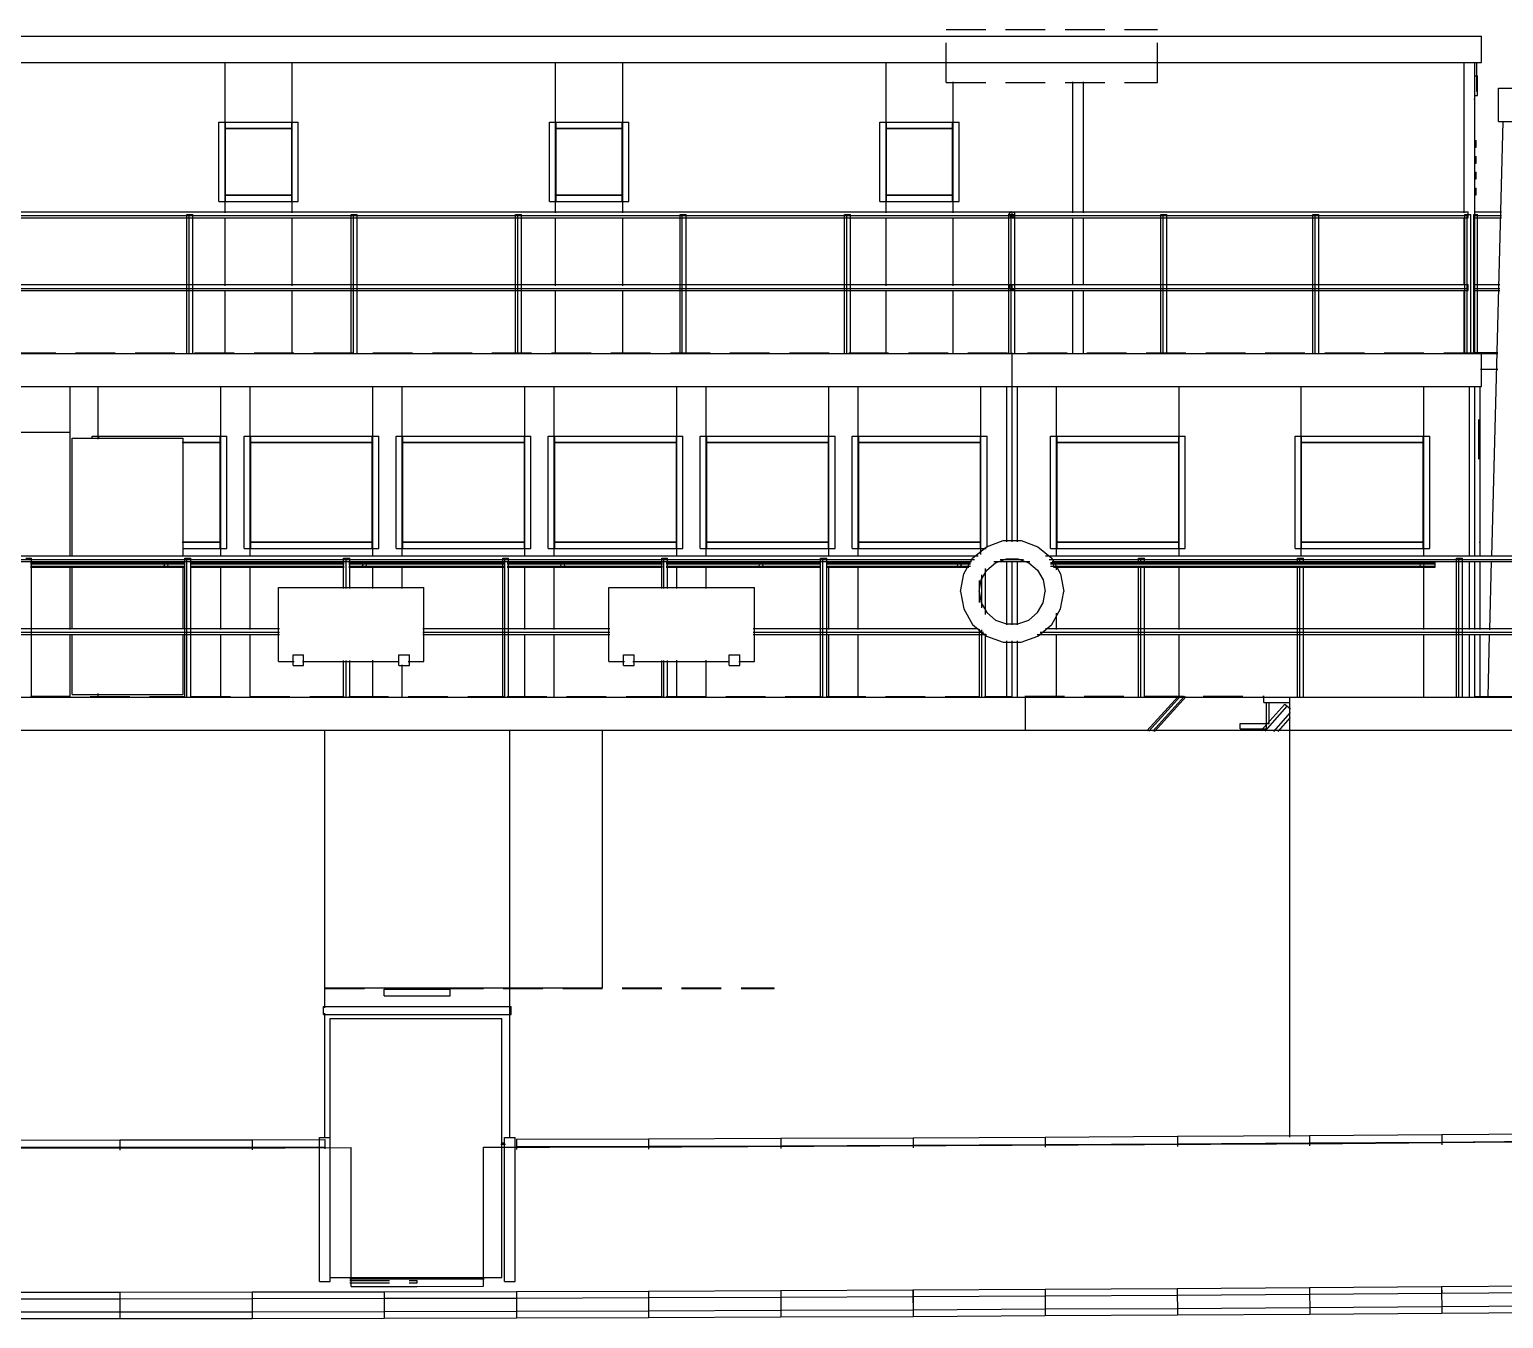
# Model space of a CAD drawing. Extents: x 5 to 836, y 5 to 589.
# Drawn here: x 235.2 to 346.7, y 106 to 203.5 of the extents above; entities that cross this region are included whole.
import ezdxf

# ---------------------------------------------------------------- set-up
doc = ezdxf.new("R2010")
doc.units = 0
doc.linetypes.add('DASHED', pattern=[4.5, 3, -1.5])
for name, color, linetype in [('DETAIL', 8, 'CONTINUOUS'), ('MARKING', 4, 'DASHED'), ('OUTLINE', 7, 'CONTINUOUS')]:
    doc.layers.add(name, color=color, linetype=linetype)

msp = doc.modelspace()

# ---------------------------------------------------------------- linework, layer by layer
at = {"layer": 'DETAIL'}
for p, q in [((173.3, 203), (345, 203)), ((345, 201), (345, 203)), ((173.3, 201), (345, 201)), ((249.96, 189.62), (249.96, 201)), ((255.04, 189.62), (255.04, 201)), ((274.96, 189.62), (274.96, 201)), ((280.04, 189.62), (280.04, 201)), ((299.96, 189.62), (299.96, 201)), ((343.7, 189.62), (343.7, 201)), ((344.5, 178.93), (344.5, 201)), ((305.04, 189.62), (305.04, 199.53)), ((314.1, 189.62), (314.1, 199.53)), ((314.9, 189.62), (314.9, 199.53)), ((346.3, 199.05), (364.7, 199.05)), ((344.43, 198.24), (344.5, 198.24)), ((249.5, 196.5), (255.5, 196.5)), ((249.5, 190.5), (249.5, 196.5)), ((250, 190.5), (250, 196.5)), ((255, 190.5), (255, 196.5)), ((255.5, 190.5), (255.5, 196.5)), ((274.5, 196.5), (280.5, 196.5)), ((274.5, 190.5), (274.5, 196.5)), ((275, 190.5), (275, 196.5)), ((280, 190.5), (280, 196.5)), ((280.5, 190.5), (280.5, 196.5)), ((299.5, 196.5), (305.5, 196.5)), ((299.5, 190.5), (299.5, 196.5)), ((300, 190.5), (300, 196.5)), ((305, 190.5), (305, 196.5)), ((305.5, 190.5), (305.5, 196.5)), ((346.3, 196.55), (364.7, 196.55)), ((249.96, 196.04), (255.04, 196.04)), ((250, 196), (255, 196)), ((274.96, 196.04), (280.04, 196.04)), ((275, 196), (280, 196)), ((299.96, 196.04), (305.04, 196.04)), ((300, 196), (305, 196)), ((249.96, 190.96), (255.04, 190.96)), ((250, 191), (255, 191)), ((274.96, 190.96), (280.04, 190.96)), ((275, 191), (280, 191)), ((299.96, 190.96), (305.04, 190.96)), ((300, 191), (305, 191)), ((210, 189.7), (344, 189.7)), ((249.5, 190.5), (255.5, 190.5)), ((274.5, 190.5), (280.5, 190.5)), ((299.5, 190.5), (305.5, 190.5)), ((309.25, 189.5), (309.42, 189.74)), ((309.42, 189.74), (309.7, 189.65)), ((309.5, 189.25), (309.5, 189.7)), ((309.7, 179), (309.7, 189.65)), ((344, 189.25), (344, 189.7)), ((344.5, 189.7), (346.52, 189.7)), ((210, 189.42), (309.36, 189.42)), ((210, 189.25), (309.36, 189.25)), ((247.06, 189.5), (247.51, 189.5)), ((247.06, 179), (247.06, 189.5)), ((247.24, 179), (247.24, 189.5)), ((247.51, 179), (247.51, 189.5)), ((249.96, 184.11), (249.96, 189.28)), ((255.04, 184.11), (255.04, 189.28)), ((259.5, 189.5), (259.95, 189.5)), ((259.5, 179), (259.5, 189.5)), ((259.67, 179), (259.67, 189.5)), ((259.95, 179), (259.95, 189.5)), ((271.94, 189.5), (272.39, 189.5)), ((271.94, 179), (271.94, 189.5)), ((272.11, 179), (272.11, 189.5)), ((272.39, 179), (272.39, 189.5)), ((274.96, 184.11), (274.96, 189.28)), ((280.04, 184.11), (280.04, 189.28)), ((284.38, 189.5), (284.83, 189.5)), ((284.38, 179), (284.38, 189.5)), ((284.55, 179), (284.55, 189.5)), ((284.83, 179), (284.83, 189.5)), ((296.81, 189.5), (297.26, 189.5)), ((296.81, 179), (296.81, 189.5)), ((296.99, 179), (296.99, 189.5)), ((297.26, 179), (297.26, 189.5)), ((299.96, 184.11), (299.96, 189.28)), ((305.04, 184.11), (305.04, 189.28)), ((309.25, 189.5), (309.7, 189.5)), ((309.25, 179), (309.25, 189.5)), ((309.25, 189.5), (309.42, 189.26)), ((309.42, 179), (309.42, 189.5)), ((309.42, 189.26), (309.7, 189.35)), ((309.5, 189.42), (344, 189.42)), ((309.5, 189.25), (344, 189.25)), ((314.1, 184.17), (314.1, 189.27)), ((314.9, 184.17), (314.9, 189.27)), ((320.75, 189.5), (321.2, 189.5)), ((320.75, 179), (320.75, 189.5)), ((320.92, 179), (320.92, 189.5)), ((321.2, 179), (321.2, 189.5)), ((332.25, 189.5), (332.7, 189.5)), ((332.25, 179), (332.25, 189.5)), ((332.42, 179), (332.42, 189.5)), ((332.7, 179), (332.7, 189.5)), ((343.7, 184.17), (343.7, 189.27)), ((343.75, 189.5), (344.2, 189.5)), ((343.75, 179), (343.75, 189.5)), ((343.92, 179), (343.92, 189.5)), ((344.2, 179), (344.2, 189.5)), ((344.42, 179), (344.42, 189.5)), ((344.42, 189.5), (344.7, 189.5)), ((344.5, 189.42), (346.52, 189.42)), ((344.5, 189.25), (346.52, 189.25)), ((344.7, 179), (344.7, 189.5)), ((212.31, 184.2), (309.36, 184.2)), ((309.25, 184), (309.42, 184.24)), ((309.25, 184), (309.42, 183.76)), ((309.42, 184.24), (309.7, 184.15)), ((309.5, 183.75), (309.5, 184.2)), ((309.5, 184.2), (344, 184.2)), ((344, 183.75), (344, 184.2)), ((344.5, 184.2), (346.38, 184.2)), ((212.52, 183.92), (309.36, 183.92)), ((212.73, 183.75), (309.36, 183.75)), ((249.96, 179), (249.96, 183.76)), ((255.04, 179), (255.04, 183.76)), ((274.96, 179), (274.96, 183.76)), ((280.04, 179), (280.04, 183.76)), ((299.96, 179), (299.96, 183.76)), ((305.04, 179), (305.04, 183.76)), ((309.42, 183.76), (309.7, 183.85)), ((309.5, 183.92), (344, 183.92)), ((309.5, 183.75), (344, 183.75)), ((314.1, 179), (314.1, 183.75)), ((314.9, 179), (314.9, 183.75)), ((343.7, 179), (343.7, 183.75)), ((344.5, 183.92), (346.38, 183.92)), ((344.5, 183.75), (346.38, 183.75)), ((216.13, 179), (346.24, 179)), ((309.5, 164.75), (309.5, 179)), ((345, 176.5), (345, 179)), ((344.92, 177.8), (346.24, 177.8)), ((218.02, 176.5), (345, 176.5)), ((238.24, 163.63), (238.24, 176.5)), ((240.36, 172.51), (240.36, 176.5)), ((249.64, 163.63), (249.64, 176.5)), ((251.86, 163.63), (251.86, 176.5)), ((261.14, 163.63), (261.14, 176.5)), ((263.36, 163.63), (263.36, 176.5)), ((272.64, 163.63), (272.64, 176.5)), ((274.86, 163.63), (274.86, 176.5)), ((284.14, 163.63), (284.14, 176.5)), ((286.36, 163.63), (286.36, 176.5)), ((295.64, 163.63), (295.64, 176.5)), ((297.86, 163.63), (297.86, 176.5)), ((307.14, 163.8), (307.14, 176.5)), ((309.1, 164.75), (309.1, 176.5)), ((309.9, 164.75), (309.9, 176.5)), ((312.86, 163.63), (312.86, 176.5)), ((322.14, 163.63), (322.14, 176.5)), ((331.36, 163.63), (331.36, 176.5)), ((340.64, 163.63), (340.64, 176.5)), ((344.1, 163.63), (344.1, 176.5)), ((344.5, 163.63), (344.5, 176.5)), ((344.9, 163.63), (344.9, 176.5)), ((229.76, 173.04), (238.24, 173.04)), ((344.83, 173.04), (344.9, 173.04)), ((238.4, 163.67), (238.4, 172.6)), ((238.4, 172.6), (246.8, 172.6)), ((239.9, 172.75), (250.1, 172.75)), ((239.9, 172.54), (239.9, 172.75)), ((240.4, 172.54), (240.4, 172.75)), ((246.71, 172.29), (249.64, 172.29)), ((246.74, 172.25), (249.6, 172.25)), ((246.8, 163.67), (246.8, 172.6)), ((249.6, 164.25), (249.6, 172.75)), ((250.1, 164.25), (250.1, 172.75)), ((251.4, 172.75), (261.6, 172.75)), ((251.4, 164.25), (251.4, 172.75)), ((251.86, 172.29), (261.14, 172.29)), ((251.9, 164.25), (251.9, 172.75)), ((251.9, 172.25), (261.1, 172.25)), ((261.1, 164.25), (261.1, 172.75)), ((261.6, 164.25), (261.6, 172.75)), ((262.9, 172.75), (273.1, 172.75)), ((262.9, 164.25), (262.9, 172.75)), ((263.36, 172.29), (272.64, 172.29)), ((263.4, 164.25), (263.4, 172.75)), ((263.4, 172.25), (272.6, 172.25)), ((272.6, 164.25), (272.6, 172.75)), ((273.1, 164.25), (273.1, 172.75)), ((274.4, 172.75), (284.6, 172.75)), ((274.4, 164.25), (274.4, 172.75)), ((274.86, 172.29), (284.14, 172.29)), ((274.9, 164.25), (274.9, 172.75)), ((274.9, 172.25), (284.1, 172.25)), ((284.1, 164.25), (284.1, 172.75)), ((284.6, 164.25), (284.6, 172.75)), ((285.9, 172.75), (296.1, 172.75)), ((285.9, 164.25), (285.9, 172.75)), ((286.36, 172.29), (295.64, 172.29)), ((286.4, 164.25), (286.4, 172.75)), ((286.4, 172.25), (295.6, 172.25)), ((295.6, 164.25), (295.6, 172.75)), ((296.1, 164.25), (296.1, 172.75)), ((297.4, 172.75), (307.6, 172.75)), ((297.4, 164.25), (297.4, 172.75)), ((297.86, 172.29), (307.14, 172.29)), ((297.9, 164.25), (297.9, 172.75)), ((297.9, 172.25), (307.1, 172.25)), ((307.1, 164.25), (307.1, 172.75)), ((307.6, 164.32), (307.6, 172.75)), ((312.4, 172.75), (322.6, 172.75)), ((312.4, 164.25), (312.4, 172.75)), ((312.86, 172.29), (322.14, 172.29)), ((312.9, 164.25), (312.9, 172.75)), ((312.9, 172.25), (322.1, 172.25)), ((322.1, 164.25), (322.1, 172.75)), ((322.6, 164.25), (322.6, 172.75)), ((330.9, 172.75), (341.1, 172.75)), ((330.9, 164.25), (330.9, 172.75)), ((331.36, 172.29), (340.64, 172.29)), ((331.4, 164.25), (331.4, 172.75)), ((331.4, 172.25), (340.6, 172.25)), ((340.6, 164.25), (340.6, 172.75)), ((341.1, 164.25), (341.1, 172.75)), ((344.83, 172.29), (344.9, 172.29)), ((246.71, 164.71), (249.64, 164.71)), ((246.74, 164.75), (249.6, 164.75)), ((246.74, 164.25), (250.1, 164.25)), ((251.4, 164.25), (261.6, 164.25)), ((251.86, 164.71), (261.14, 164.71)), ((251.9, 164.75), (261.1, 164.75)), ((262.9, 164.25), (273.1, 164.25)), ((263.36, 164.71), (272.64, 164.71)), ((263.4, 164.75), (272.6, 164.75)), ((274.4, 164.25), (284.6, 164.25)), ((274.86, 164.71), (284.14, 164.71)), ((274.9, 164.75), (284.1, 164.75)), ((285.9, 164.25), (296.1, 164.25)), ((286.36, 164.71), (295.64, 164.71)), ((286.4, 164.75), (295.6, 164.75)), ((297.4, 164.25), (307.54, 164.25)), ((297.86, 164.71), (307.14, 164.71)), ((297.9, 164.75), (307.1, 164.75)), ((312.4, 164.25), (322.6, 164.25)), ((312.86, 164.71), (322.14, 164.71)), ((312.9, 164.75), (322.1, 164.75)), ((330.9, 164.25), (341.1, 164.25)), ((331.36, 164.71), (340.64, 164.71)), ((331.4, 164.75), (340.6, 164.75)), ((344.83, 164.71), (344.9, 164.71)), ((175, 163.7), (306.92, 163.7)), ((175, 163.42), (306.64, 163.42)), ((175, 163.25), (306.43, 163.25)), ((234.88, 163.5), (235.33, 163.5)), ((235.25, 163.18), (246.93, 163.18)), ((235.25, 163.09), (246.93, 163.09)), ((235.25, 162.91), (246.93, 162.91)), ((235.25, 162.82), (246.93, 162.82)), ((235.33, 153), (235.33, 163.5)), ((238.24, 158.11), (238.24, 162.86)), ((238.4, 158.15), (238.4, 162.9)), ((245.34, 163), (245.42, 163.14)), ((245.34, 163), (245.42, 162.86)), ((245.42, 163.14), (245.58, 163.14)), ((245.42, 162.86), (245.58, 162.86)), ((245.58, 163.14), (245.66, 163)), ((245.58, 162.86), (245.66, 163)), ((246.8, 158.15), (246.8, 162.9)), ((246.91, 163.5), (247.36, 163.5)), ((246.91, 153), (246.91, 163.5)), ((247.08, 153), (247.08, 163.5)), ((247.35, 163.18), (258.97, 163.18)), ((247.35, 163.09), (258.97, 163.09)), ((247.35, 162.91), (258.97, 162.91)), ((247.35, 162.82), (258.97, 162.82)), ((247.36, 153), (247.36, 163.5)), ((249.64, 158.11), (249.64, 162.9)), ((251.86, 158.11), (251.86, 162.9)), ((258.93, 163.5), (259.39, 163.5)), ((258.93, 161.21), (258.93, 163.5)), ((259.11, 161.21), (259.11, 163.5)), ((259.32, 163.18), (271.08, 163.18)), ((259.32, 163.09), (271.08, 163.09)), ((259.32, 162.91), (271.08, 162.91)), ((259.32, 162.82), (271.08, 162.82)), ((259.39, 161.21), (259.39, 163.5)), ((260.34, 163), (260.42, 163.14)), ((260.34, 163), (260.42, 162.86)), ((260.42, 163.14), (260.58, 163.14)), ((260.42, 162.86), (260.58, 162.86)), ((260.58, 163.14), (260.66, 163)), ((260.58, 162.86), (260.66, 163)), ((261.14, 161.22), (261.14, 162.9)), ((263.36, 161.22), (263.36, 162.9)), ((270.96, 163.5), (271.41, 163.5)), ((270.96, 153), (270.96, 163.5)), ((271.13, 153), (271.13, 163.5)), ((271.29, 163.18), (283.05, 163.18)), ((271.29, 163.09), (283.05, 163.09)), ((271.29, 162.91), (283.05, 162.91)), ((271.29, 162.82), (283.05, 162.82)), ((271.41, 153), (271.41, 163.5)), ((272.64, 158.11), (272.64, 162.9)), ((274.86, 158.11), (274.86, 162.9)), ((275.34, 163), (275.42, 163.14)), ((275.34, 163), (275.42, 162.86)), ((275.42, 163.14), (275.58, 163.14)), ((275.42, 162.86), (275.58, 162.86)), ((275.58, 163.14), (275.66, 163)), ((275.58, 162.86), (275.66, 163)), ((282.99, 163.5), (283.44, 163.5)), ((282.99, 161.21), (282.99, 163.5)), ((283.16, 161.21), (283.16, 163.5)), ((283.33, 163.18), (295.02, 163.18)), ((283.33, 163.09), (295.02, 163.09)), ((283.33, 162.91), (295.02, 162.91)), ((283.33, 162.82), (295.02, 162.82)), ((283.44, 161.21), (283.44, 163.5)), ((284.14, 161.22), (284.14, 162.9)), ((286.36, 161.22), (286.36, 162.9)), ((290.34, 163), (290.42, 163.14)), ((290.34, 163), (290.42, 162.86)), ((290.42, 163.14), (290.58, 163.14)), ((290.42, 162.86), (290.58, 162.86)), ((290.58, 163.14), (290.66, 163)), ((290.58, 162.86), (290.66, 163)), ((295.01, 163.5), (295.47, 163.5)), ((295.01, 153), (295.01, 163.5)), ((295.19, 153), (295.19, 163.5)), ((295.44, 163.18), (306.36, 163.18)), ((295.44, 163.09), (306.36, 163.09)), ((295.44, 162.91), (306.36, 162.91)), ((295.44, 162.82), (306.22, 162.82)), ((295.47, 153), (295.47, 163.5)), ((295.64, 158.11), (295.64, 162.9)), ((297.86, 158.11), (297.86, 162.9)), ((305.34, 163), (305.42, 163.14)), ((305.34, 163), (305.42, 162.86)), ((305.42, 163.14), (305.58, 163.14)), ((305.42, 162.86), (305.58, 162.86)), ((305.58, 163.14), (305.66, 163)), ((305.58, 162.86), (305.66, 163)), ((308.11, 163.25), (310.84, 163.25)), ((308.6, 163.42), (310.35, 163.42)), ((309.1, 158.46), (309.1, 163.28)), ((309.5, 158.46), (309.5, 163.28)), ((309.9, 158.46), (309.9, 163.28)), ((312.03, 163.7), (403.5, 163.7)), ((312.31, 163.42), (403.5, 163.42)), ((312.41, 163.18), (341.5, 163.18)), ((312.41, 163.09), (341.5, 163.09)), ((312.41, 162.91), (341.5, 162.91)), ((312.42, 163.14), (312.58, 163.14)), ((312.52, 163.25), (403.5, 163.25)), ((312.58, 163.14), (312.66, 163)), ((312.61, 162.91), (312.66, 163)), ((312.62, 162.82), (341.5, 162.82)), ((312.86, 162.62), (312.86, 162.9)), ((319.07, 163.5), (319.52, 163.5)), ((319.07, 163.15), (319.07, 163.5)), ((319.07, 153), (319.07, 162.87)), ((319.24, 163.15), (319.24, 163.5)), ((319.24, 153), (319.24, 162.87)), ((319.52, 163.15), (319.52, 163.5)), ((319.52, 153), (319.52, 162.87)), ((322.14, 158.11), (322.14, 162.9)), ((331.09, 163.5), (331.54, 163.5)), ((331.09, 163.15), (331.09, 163.5)), ((331.09, 153), (331.09, 162.87)), ((331.26, 163.15), (331.26, 163.5)), ((331.26, 153), (331.26, 162.87)), ((331.54, 163.15), (331.54, 163.5)), ((331.54, 153), (331.54, 162.87)), ((340.34, 163), (340.42, 163.14)), ((340.34, 163), (340.42, 162.86)), ((340.42, 163.14), (340.58, 163.14)), ((340.42, 162.86), (340.58, 162.86)), ((340.58, 163.14), (340.66, 163)), ((340.58, 162.86), (340.66, 163)), ((340.64, 158.11), (340.64, 162.9)), ((341.5, 162.82), (341.5, 163.18)), ((343.12, 163.5), (343.57, 163.5)), ((343.12, 153), (343.12, 163.5)), ((343.29, 153), (343.29, 163.5)), ((343.57, 153), (343.57, 163.5)), ((344.1, 158.11), (344.1, 163.28)), ((344.5, 158.11), (344.5, 163.28)), ((344.9, 158.11), (344.9, 163.28)), ((307.04, 160.16), (307.04, 161.83)), ((307.21, 159.75), (307.21, 162.25)), ((307.49, 159.26), (307.49, 162.74)), ((254, 155.7), (254, 161.3)), ((265, 155.7), (265, 161.3)), ((279, 155.7), (279, 161.3)), ((290, 155.7), (290, 161.3)), ((312.86, 158.11), (312.86, 159.36)), ((175, 158.2), (254.08, 158.2)), ((175, 157.92), (254.08, 157.92)), ((175, 157.75), (254.08, 157.75)), ((238.24, 153), (238.24, 157.76)), ((238.4, 153.2), (238.4, 157.74)), ((246.8, 153.2), (246.8, 157.74)), ((249.64, 153), (249.64, 157.76)), ((251.86, 153), (251.86, 157.76)), ((264.93, 158.2), (279.07, 158.2)), ((264.93, 157.92), (279.07, 157.92)), ((264.93, 157.75), (279.07, 157.75)), ((272.64, 153), (272.64, 157.76)), ((274.86, 153), (274.86, 157.76)), ((289.91, 158.2), (306.92, 158.2)), ((289.91, 157.92), (307.34, 157.92)), ((289.91, 157.75), (307.55, 157.75)), ((295.64, 153), (295.64, 157.76)), ((297.86, 153), (297.86, 157.76)), ((307.04, 153), (307.04, 158.15)), ((307.21, 153), (307.21, 158.08)), ((307.49, 153), (307.49, 157.8)), ((309.1, 153), (309.1, 157.27)), ((309.5, 153), (309.5, 157.27)), ((309.9, 153), (309.9, 157.27)), ((311.4, 157.75), (403.5, 157.75)), ((311.61, 157.92), (403.5, 157.92)), ((312.03, 158.2), (403.5, 158.2)), ((312.86, 153), (312.86, 157.76)), ((322.14, 153), (322.14, 157.76)), ((340.64, 153), (340.64, 157.76)), ((344.1, 153), (344.1, 157.76)), ((344.5, 153), (344.5, 157.76)), ((344.9, 153), (344.9, 157.76)), ((255.1, 156.2), (255.9, 156.2)), ((255.1, 155.4), (255.1, 156.2)), ((255.9, 155.4), (255.9, 156.2)), ((263.1, 156.2), (263.9, 156.2)), ((263.1, 155.4), (263.1, 156.2)), ((263.9, 155.4), (263.9, 156.2)), ((280.1, 156.2), (280.9, 156.2)), ((280.1, 155.4), (280.1, 156.2)), ((280.9, 155.4), (280.9, 156.2)), ((288.1, 155.4), (288.1, 156.2)), ((288.1, 156.2), (288.9, 156.2)), ((288.9, 155.4), (288.9, 156.2)), ((255.1, 155.4), (255.9, 155.4)), ((258.93, 153), (258.93, 155.78)), ((259.11, 153), (259.11, 155.78)), ((259.39, 153), (259.39, 155.78)), ((261.14, 153), (261.14, 155.8)), ((263.1, 155.4), (263.9, 155.4)), ((263.36, 153), (263.36, 155.45)), ((280.1, 155.4), (280.9, 155.4)), ((282.99, 153), (282.99, 155.78)), ((283.16, 153), (283.16, 155.78)), ((283.44, 153), (283.44, 155.78)), ((284.14, 153), (284.14, 155.8)), ((286.36, 153), (286.36, 155.8)), ((288.1, 155.4), (288.9, 155.4)), ((174.5, 153), (404.5, 153)), ((238.4, 153.2), (246.8, 153.2)), ((240.36, 153), (240.36, 153.28)), ((310.5, 150.5), (310.5, 153)), ((319.7, 150.45), (322.1, 153.09)), ((319.83, 150.43), (322.23, 153.07)), ((320.13, 150.43), (322.53, 153.07)), ((320.26, 150.41), (322.66, 153.05)), ((328.53, 152.6), (328.53, 153)), ((330.5, 119.71), (330.5, 153)), ((328.32, 150.44), (330.13, 152.48)), ((328.53, 152.6), (330.5, 152.6)), ((328.64, 150.43), (330.31, 152.32)), ((328.73, 150.6), (328.73, 152.6)), ((328.93, 151), (328.93, 152.6)), ((329.29, 150.41), (330.55, 151.83)), ((330.13, 152.48), (330.31, 152.32)), ((330.31, 152.32), (330.55, 152.11)), ((326.75, 150.6), (326.75, 151)), ((326.75, 151), (328.93, 151)), ((326.75, 150.6), (328.73, 150.6)), ((326.95, 150.46), (326.95, 150.6)), ((327.15, 150.46), (327.15, 150.6)), ((329.62, 150.4), (330.55, 151.45)), ((174.5, 150.5), (404.5, 150.5)), ((257.5, 129.51), (257.5, 150.5)), ((271.5, 119.64), (271.5, 150.5)), ((278.5, 131), (278.5, 150.5)), ((257.5, 131), (278.5, 131)), ((262, 130.4), (262, 130.9)), ((262, 130.9), (267, 130.9)), ((267, 130.4), (267, 130.9)), ((257.4, 129), (257.4, 129.6)), ((257.4, 129.6), (271.6, 129.6)), ((262, 130.4), (267, 130.4)), ((271.6, 129), (271.6, 129.6)), ((257.4, 129), (271.6, 129)), ((257.5, 119.64), (257.5, 129.09)), ((257.9, 108.8), (257.9, 128.7)), ((257.9, 128.7), (270.9, 128.7)), ((270.9, 109.1), (270.9, 128.7)), ((232, 119.5), (242, 119.51)), ((242, 119.51), (252, 119.52)), ((242, 119.51), (242, 118.74)), ((252, 119.52), (257.5, 119.53)), ((252, 119.52), (252, 118.75)), ((257.1, 119.7), (257.9, 119.7)), ((257.1, 108.8), (257.1, 119.7)), ((257.5, 119.53), (257.5, 118.83)), ((271.1, 108.8), (271.1, 119.7)), ((271.1, 119.7), (271.9, 119.7)), ((271.9, 108.8), (271.9, 119.7)), ((272, 119.56), (282, 119.59)), ((272, 119.56), (272, 118.79)), ((282, 119.59), (292, 119.63)), ((282, 119.59), (282, 118.82)), ((292, 119.63), (302, 119.67)), ((292, 119.63), (292, 118.86)), ((302, 119.67), (312, 119.72)), ((302, 119.67), (302, 118.9)), ((312, 119.72), (322, 119.78)), ((312, 119.72), (312, 118.95)), ((322, 119.78), (332, 119.84)), ((322, 119.78), (322, 119.01)), ((322, 119.78), (322, 119.22)), ((332, 119.84), (342, 119.91)), ((332, 119.84), (332, 119.64)), ((332, 119.84), (332, 119.28)), ((332, 119.28), (342, 119.35)), ((342, 119.91), (352, 119.99)), ((342, 119.91), (342, 119.14)), ((342, 119.35), (352, 119.43)), ((232, 118.95), (242, 118.95)), ((242, 118.95), (252, 118.96)), ((252, 118.96), (257.5, 118.97)), ((270.82, 119.2), (271.17, 119.2)), ((270.84, 119.3), (271.12, 119.3)), ((272, 119), (282, 119.03)), ((282, 119.03), (292, 119.07)), ((292, 119.07), (302, 119.11)), ((302, 119.11), (312, 119.16)), ((302, 119.11), (302, 118.9)), ((312, 119.16), (322, 119.22)), ((322, 119.22), (332, 119.28)), ((332, 119.28), (332, 119.07)), ((257.1, 108.8), (257.9, 108.8)), ((257.9, 109.1), (270.9, 109.1)), ((259.41, 109), (269.57, 109)), ((259.45, 109.01), (269.53, 109.01)), ((271.1, 108.8), (271.9, 108.8)), ((292, 108.12), (302, 108.16)), ((301.99, 108.16), (311.99, 108.22)), ((301.99, 108.17), (302.01, 106.16)), ((302, 108.16), (302, 106.16)), ((311.99, 108.22), (321.99, 108.27)), ((311.99, 108.21), (312.01, 106.21)), ((321.99, 108.27), (331.99, 108.34)), ((321.99, 108.27), (322.01, 106.27)), ((331.99, 108.34), (341.99, 108.41)), ((331.99, 108.34), (332.01, 106.34)), ((341.99, 108.41), (351.99, 108.48)), ((341.99, 108.41), (342.01, 106.41)), ((341.99, 108.41), (342, 107.91)), ((232, 108), (242, 108)), ((232, 107.5), (242, 107.5)), ((242, 108), (252, 108.01)), ((242, 108), (242, 106)), ((242, 107.5), (252, 107.51)), ((252, 108.01), (262, 108.03)), ((252, 108.01), (252, 106.01)), ((252, 107.51), (262, 107.53)), ((262, 108.03), (272, 108.05)), ((262, 108.03), (262, 106.03)), ((262, 107.53), (272, 107.55)), ((272, 108.05), (282, 108.08)), ((272, 108.05), (272, 106.05)), ((272, 108.05), (272, 107.55)), ((272, 107.55), (282, 107.58)), ((282, 108.08), (292, 108.12)), ((282, 108.08), (282, 106.08)), ((282, 107.58), (292, 107.62)), ((292, 108.12), (292, 106.12)), ((292, 107.62), (302, 107.66)), ((302, 107.66), (312, 107.72)), ((312, 107.72), (322, 107.77)), ((322, 107.77), (332, 107.84)), ((332, 107.84), (342, 107.91)), ((342, 107.91), (352, 107.98)), ((232, 106.5), (242, 106.5)), ((232, 106), (242, 106)), ((242, 106.5), (252, 106.51)), ((242, 106), (252, 106.01)), ((252, 106.51), (262, 106.53)), ((252, 106.01), (262, 106.03)), ((262, 106.53), (272, 106.55)), ((262, 106.03), (272, 106.05)), ((272, 106.55), (282, 106.58)), ((272, 106.55), (272, 106.05)), ((272, 106.05), (282, 106.08)), ((282, 106.58), (292, 106.62)), ((282, 106.08), (292, 106.12)), ((292, 106.62), (302, 106.66)), ((292, 106.12), (302, 106.16)), ((302, 106.66), (312, 106.72)), ((302.01, 106.16), (312.01, 106.22)), ((312, 106.72), (322, 106.77)), ((312.01, 106.22), (322.01, 106.27)), ((322, 106.77), (332, 106.84)), ((322.01, 106.27), (332.01, 106.34)), ((332, 106.84), (342, 106.91)), ((332.01, 106.34), (342.01, 106.41)), ((342, 106.91), (352, 106.98)), ((342, 106.91), (342.01, 106.41)), ((342.01, 106.41), (352.01, 106.48))]:
    msp.add_line(p, q, dxfattribs=at)
at = {"layer": 'MARKING'}
for p, q in [((304.5, 199.5), (304.5, 203.5)), ((304.5, 203.5), (320.5, 203.5)), ((320.5, 199.5), (320.5, 203.5)), ((344.65, 198.8), (344.65, 201.04)), ((344.5, 198.5), (344.5, 200)), ((344.5, 200), (344.7, 200)), ((344.7, 198.5), (344.7, 200)), ((304.5, 199.5), (320.5, 199.5)), ((344.5, 198.5), (344.7, 198.5)), ((344.5, 194.6), (344.5, 195.1)), ((344.5, 195.1), (344.6, 195.1)), ((344.5, 194.6), (344.6, 194.6)), ((344.6, 194.6), (344.6, 195.1)), ((344.5, 193.4), (344.5, 193.9)), ((344.5, 193.9), (344.6, 193.9)), ((344.5, 193.4), (344.6, 193.4)), ((344.6, 193.4), (344.6, 193.9)), ((344.5, 192.2), (344.5, 192.7)), ((344.5, 192.7), (344.6, 192.7)), ((344.5, 192.2), (344.6, 192.2)), ((344.6, 192.2), (344.6, 192.7)), ((344.5, 191), (344.5, 191.5)), ((344.5, 191.5), (344.6, 191.5)), ((344.5, 191), (344.6, 191)), ((344.6, 191), (344.6, 191.5)), ((216.15, 179.05), (344.5, 179.05)), ((216.15, 179.01), (346.24, 179.01)), ((309.5, 179.01), (309.5, 179.05)), ((344.5, 179.01), (344.5, 179.06)), ((344.5, 179.06), (346.24, 179.06)), ((344.8, 171), (344.8, 175)), ((235.25, 153.08), (238.33, 153.08)), ((235.25, 153.05), (246.94, 153.05)), ((235.25, 153.03), (238.33, 153.03)), ((235.25, 153), (246.94, 153)), ((247.36, 153.05), (258.98, 153.05)), ((247.36, 153), (258.98, 153)), ((259.32, 153.05), (271.08, 153.05)), ((259.32, 153), (271.08, 153)), ((271.29, 153.05), (283.05, 153.05)), ((271.29, 153), (283.05, 153)), ((283.33, 153.05), (295.08, 153.05)), ((283.33, 153), (295.08, 153)), ((295.43, 153.05), (307.05, 153.05)), ((295.43, 153), (307.05, 153)), ((307.4, 153.05), (309.5, 153.05)), ((307.4, 153), (309.5, 153)), ((309.5, 153), (309.5, 153.05)), ((310.46, 153.08), (328.57, 153.08)), ((310.46, 153.03), (328.57, 153.03)), ((344.5, 153), (344.5, 153.05)), ((344.5, 153.05), (355.27, 153.05)), ((344.5, 153), (355.27, 153)), ((257.5, 130.96), (257.5, 131)), ((257.5, 131), (291.5, 131)), ((257.5, 130.96), (291.5, 130.96)), ((291.5, 130.96), (291.5, 131)), ((259.39, 108.88), (264.5, 108.88)), ((259.39, 108.7), (264.5, 108.7)), ((264.5, 108.7), (264.5, 108.88))]:
    msp.add_line(p, q, dxfattribs=at)
at = {"layer": 'OUTLINE'}
for p, q in [((346.3, 196.55), (346.3, 199.05)), ((345.78, 163.63), (346.64, 196.55)), ((306.51, 163.51), (307.55, 164.38)), ((307.55, 164.38), (308.82, 164.84)), ((308.82, 164.84), (310.18, 164.84)), ((310.18, 164.84), (311.45, 164.38)), ((311.45, 164.38), (312.49, 163.51)), ((305.84, 162.33), (306.51, 163.51)), ((307.58, 162.61), (308.25, 163.17)), ((308.25, 163.17), (309.07, 163.46)), ((309.07, 163.46), (309.93, 163.46)), ((309.93, 163.46), (310.75, 163.17)), ((310.75, 163.17), (311.42, 162.61)), ((312.49, 163.51), (313.16, 162.33)), ((345.63, 158.1), (345.77, 163.28)), ((305.6, 161), (305.84, 162.33)), ((307, 161), (307.15, 161.86)), ((307.15, 161.86), (307.58, 162.61)), ((311.42, 162.61), (311.85, 161.86)), ((311.85, 161.86), (312, 161)), ((313.16, 162.33), (313.4, 161)), ((254, 161.3), (265, 161.3)), ((279, 161.3), (290, 161.3)), ((305.6, 161), (305.84, 159.67)), ((307, 161), (307.15, 160.14)), ((311.85, 160.14), (312, 161)), ((313.16, 159.67), (313.4, 161)), ((305.84, 159.67), (306.51, 158.49)), ((307.15, 160.14), (307.58, 159.39)), ((311.42, 159.39), (311.85, 160.14)), ((312.49, 158.49), (313.16, 159.67)), ((306.51, 158.49), (307.55, 157.62)), ((307.58, 159.39), (308.25, 158.83)), ((308.25, 158.83), (309.07, 158.54)), ((309.07, 158.54), (309.93, 158.54)), ((309.93, 158.54), (310.75, 158.83)), ((310.75, 158.83), (311.42, 159.39)), ((311.45, 157.62), (312.49, 158.49)), ((307.55, 157.62), (308.82, 157.16)), ((310.18, 157.16), (311.45, 157.62)), ((345.5, 153), (345.62, 157.75)), ((308.82, 157.16), (310.18, 157.16)), ((254, 155.7), (255.18, 155.7)), ((255.81, 155.7), (263.12, 155.7)), ((263.82, 155.7), (265, 155.7)), ((279, 155.7), (280.18, 155.7)), ((280.81, 155.7), (288.12, 155.7)), ((288.82, 155.7), (290, 155.7)), ((330.13, 152.48), (330.55, 152.11)), ((322, 119.78), (322, 119.57)), ((322, 119.78), (322, 119.57)), ((339.5, 119.29), (344.5, 119.33)), ((344.5, 119.33), (349.5, 119.36)), ((234.49, 118.9), (239.49, 118.9)), ((239.5, 118.9), (244.5, 118.91)), ((244.5, 118.91), (249.5, 118.91)), ((249.5, 118.91), (254.5, 118.92)), ((254.5, 118.92), (259.5, 118.93)), ((259.5, 108.42), (259.5, 118.93)), ((269.5, 118.95), (274.5, 118.96)), ((269.5, 108.45), (269.5, 118.95)), ((274.5, 118.96), (279.5, 118.98)), ((279.5, 118.98), (284.5, 118.99)), ((284.5, 118.99), (289.5, 119.01)), ((289.5, 119.01), (294.5, 119.03)), ((294.5, 119.03), (299.5, 119.05)), ((299.5, 119.05), (304.5, 119.08)), ((304.5, 119.08), (309.5, 119.1)), ((309.5, 119.1), (314.5, 119.13)), ((314.5, 119.13), (319.5, 119.16)), ((319.5, 119.16), (324.5, 119.19)), ((324.5, 119.19), (329.5, 119.22)), ((329.5, 119.22), (334.5, 119.25)), ((334.5, 119.25), (339.5, 119.29)), ((259.5, 109), (269.5, 109)), ((259.5, 108.42), (264.5, 108.43)), ((264.5, 108.43), (269.5, 108.45)), ((265.9, 109), (265.9, 109.07)), ((267.1, 109), (267.1, 109.07)), ((272, 108.05), (272, 107.85)), ((272, 106.25), (272, 106.05))]:
    msp.add_line(p, q, dxfattribs=at)

doc.saveas('drawing.dxf')
